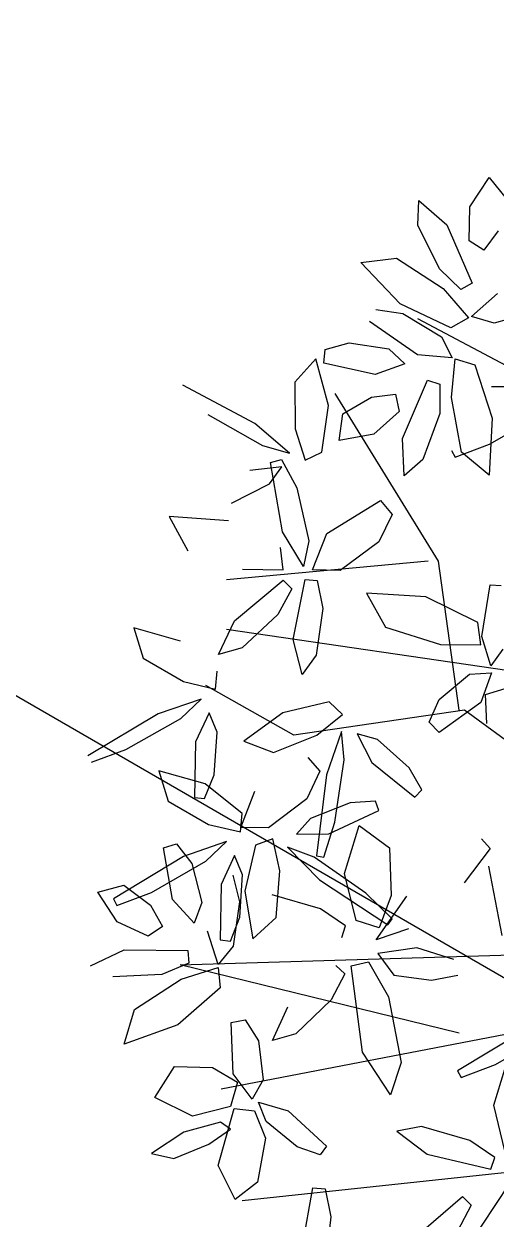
# Model space of a CAD drawing. Extents: x 8365 to 8547, y -347 to -272.
# Drawn here: x 8503.19 to 8503.616, y -330.507 to -329.431 of the extents above; entities that cross this region are included whole.
import ezdxf

# ---------------------------------------------------------------- set-up
doc = ezdxf.new("R2010")
doc.units = 0
doc.layers.get('0').update_dxf_attribs({"linetype": 'CONTINUOUS'})
doc.layers.add('1', color=7, linetype='CONTINUOUS')

msp = doc.modelspace()

# ---------------------------------------------------------------- linework, layer by layer
at = {"color": 60}
for p, q in [((8503.5921, -329.5958), (8503.6095, -329.5692)), ((8503.6095, -329.5692), (8503.6248, -329.5881)), ((8503.5452, -329.6122), (8503.5461, -329.5899)), ((8503.5461, -329.5899), (8503.5715, -329.6118)), ((8503.5915, -329.6264), (8503.5921, -329.5958)), ((8503.5648, -329.6516), (8503.5452, -329.6122)), ((8503.5715, -329.6118), (8503.5941, -329.6644)), ((8503.6178, -329.6172), (8503.6048, -329.6348)), ((8503.6048, -329.6348), (8503.5915, -329.6264)), ((8503.4938, -329.6458), (8503.5262, -329.6418)), ((8503.5262, -329.6418), (8503.568, -329.6693)), ((8503.5293, -329.6831), (8503.4938, -329.6458)), ((8503.584, -329.6701), (8503.5648, -329.6516)), ((8503.5941, -329.6644), (8503.584, -329.6701)), ((8503.568, -329.6693), (8503.591, -329.6956)), ((8503.5935, -329.6944), (8503.6171, -329.6736)), ((8503.575, -329.7046), (8503.5293, -329.6831)), ((8503.5073, -329.6881), (8503.5319, -329.6918)), ((8503.5319, -329.6918), (8503.5666, -329.7126)), ((8503.591, -329.6956), (8503.575, -329.7046)), ((8503.614, -329.7004), (8503.5935, -329.6944)), ((8503.653, -329.6896), (8503.614, -329.7004)), ((8503.545, -329.7288), (8503.5016, -329.6989)), ((8503.4618, -329.7242), (8503.4834, -329.718)), ((8503.4834, -329.718), (8503.5191, -329.7234)), ((8503.5666, -329.7126), (8503.5763, -329.7316)), ((8503.4606, -329.7364), (8503.4618, -329.7242)), ((8503.5191, -329.7234), (8503.5336, -329.737)), ((8503.5763, -329.7316), (8503.545, -329.7288)), ((8503.4535, -329.7324), (8503.4345, -329.7535)), ((8503.4647, -329.7745), (8503.4535, -329.7324)), ((8503.5067, -329.7468), (8503.4606, -329.7364)), ((8503.5336, -329.737), (8503.5067, -329.7468)), ((8503.5756, -329.7674), (8503.5789, -329.7326)), ((8503.5789, -329.7326), (8503.5965, -329.738)), ((8503.5965, -329.738), (8503.6123, -329.786)), ((8503.3983, -329.7909), (8503.3335, -329.7562)), ((8503.4345, -329.7535), (8503.4349, -329.7957)), ((8503.5315, -329.8044), (8503.5541, -329.7518)), ((8503.5541, -329.7518), (8503.5652, -329.7553)), ((8503.5652, -329.7553), (8503.565, -329.7819)), ((8503.6367, -329.7579), (8503.6117, -329.7577)), ((8503.4777, -329.7821), (8503.5036, -329.7671)), ((8503.5036, -329.7671), (8503.5253, -329.7645)), ((8503.5253, -329.7645), (8503.5284, -329.7799)), ((8503.5845, -329.8167), (8503.5756, -329.7674)), ((8503.356, -329.7826), (8503.4052, -329.8106)), ((8503.4587, -329.8167), (8503.4647, -329.7745)), ((8503.4745, -329.8062), (8503.4777, -329.7821)), ((8503.5284, -329.7799), (8503.5057, -329.8005)), ((8503.565, -329.7819), (8503.5499, -329.8232)), ((8503.6098, -329.8094), (8503.659, -329.7813)), ((8503.4298, -329.8175), (8503.3983, -329.7909)), ((8503.6123, -329.786), (8503.6096, -329.8374)), ((8503.4349, -329.7957), (8503.4439, -329.8239)), ((8503.5057, -329.8005), (8503.4745, -329.8062)), ((8503.5331, -329.8379), (8503.5315, -329.8044)), ((8503.4052, -329.8106), (8503.4298, -329.8175)), ((8503.5755, -329.8152), (8503.5788, -329.8211)), ((8503.5788, -329.8211), (8503.6098, -329.8094)), ((8503.4125, -329.8258), (8503.4225, -329.8232)), ((8503.4235, -329.8884), (8503.4125, -329.8258)), ((8503.4225, -329.8232), (8503.4364, -329.8488)), ((8503.4439, -329.8239), (8503.4587, -329.8167)), ((8503.5499, -329.8232), (8503.5331, -329.8379)), ((8503.6096, -329.8374), (8503.5845, -329.8167)), ((8503.4228, -329.8299), (8503.394, -329.833)), ((8503.4115, -329.8452), (8503.4228, -329.8299)), ((8503.3773, -329.8625), (8503.4115, -329.8452)), ((8503.4364, -329.8488), (8503.4471, -329.8965)), ((8503.4634, -329.8899), (8503.5116, -329.8601)), ((8503.5116, -329.8601), (8503.5222, -329.8727)), ((8503.3747, -329.8785), (8503.3212, -329.8746)), ((8503.3212, -329.8746), (8503.3382, -329.9054)), ((8503.5222, -329.8727), (8503.5102, -329.8973)), ((8503.4424, -329.9196), (8503.4235, -329.8884)), ((8503.4504, -329.9225), (8503.4634, -329.8899)), ((8503.4471, -329.8965), (8503.4424, -329.9196)), ((8503.5102, -329.8973), (8503.4754, -329.923)), ((8503.4239, -329.9226), (8503.4215, -329.9024)), ((8503.3874, -329.9218), (8503.4239, -329.9226)), ((8503.4754, -329.923), (8503.4504, -329.9225)), ((8503.38, -329.9686), (8503.4239, -329.9319)), ((8503.4239, -329.9319), (8503.4317, -329.9396)), ((8503.4331, -329.9854), (8503.4437, -329.9311)), ((8503.4437, -329.9311), (8503.4547, -329.9321)), ((8503.4547, -329.9321), (8503.4597, -329.9574)), ((8503.4317, -329.9396), (8503.4191, -329.9629)), ((8503.5524, -329.9467), (8503.4989, -329.9436)), ((8503.4989, -329.9436), (8503.5162, -329.9741)), ((8503.6029, -329.9826), (8503.6106, -329.9361)), ((8503.6106, -329.9361), (8503.6204, -329.9367)), ((8503.5995, -329.97), (8503.5524, -329.9467)), ((8503.4191, -329.9629), (8503.3869, -329.9929)), ((8503.4597, -329.9574), (8503.4538, -329.9995)), ((8503.3313, -329.9868), (8503.2895, -329.9747)), ((8503.2895, -329.9747), (8503.2978, -330.002)), ((8503.3657, -329.9988), (8503.38, -329.9686)), ((8503.5162, -329.9741), (8503.5657, -329.9898)), ((8503.6022, -329.9902), (8503.5995, -329.97)), ((8503.4411, -330.0168), (8503.4331, -329.9854)), ((8503.6111, -330.009), (8503.6029, -329.9826)), ((8503.3869, -329.9929), (8503.3657, -329.9988)), ((8503.5657, -329.9898), (8503.6022, -329.9902)), ((8503.6219, -329.994), (8503.6111, -330.009)), ((8503.2978, -330.002), (8503.3341, -330.0232)), ((8503.4538, -329.9995), (8503.4411, -330.0168)), ((8503.363, -330.0301), (8503.3644, -330.0137)), ((8503.5646, -330.0394), (8503.5918, -330.0166)), ((8503.5918, -330.0166), (8503.6118, -330.0153)), ((8503.6118, -330.0153), (8503.6022, -330.0421)), ((8503.3341, -330.0232), (8503.363, -330.0301)), ((8503.6063, -330.0347), (8503.628, -330.0281)), ((8503.3502, -330.0389), (8503.3112, -330.0522)), ((8503.3317, -330.0564), (8503.3502, -330.0389)), ((8503.4653, -330.0415), (8503.4238, -330.0512)), ((8503.4774, -330.0527), (8503.4653, -330.0415)), ((8503.5556, -330.0598), (8503.5646, -330.0394)), ((8503.6022, -330.0421), (8503.5645, -330.0691)), ((8503.6076, -330.061), (8503.6063, -330.0347)), ((8503.3112, -330.0522), (8503.2481, -330.0899)), ((8503.3572, -330.0513), (8503.3451, -330.0775)), ((8503.3645, -330.0688), (8503.3572, -330.0513)), ((8503.4238, -330.0512), (8503.3886, -330.0767)), ((8503.4543, -330.0713), (8503.4774, -330.0527)), ((8503.2823, -330.0842), (8503.3317, -330.0564)), ((8503.5645, -330.0691), (8503.5556, -330.0598)), ((8503.3618, -330.107), (8503.3645, -330.0688)), ((8503.4152, -330.0869), (8503.4543, -330.0713)), ((8503.4765, -330.0682), (8503.4631, -330.1071)), ((8503.479, -330.0936), (8503.4765, -330.0682)), ((8503.5089, -330.0753), (8503.4906, -330.0702)), ((8503.4906, -330.0702), (8503.5039, -330.0959)), ((8503.2513, -330.0958), (8503.2823, -330.0842)), ((8503.3451, -330.0775), (8503.3441, -330.1274)), ((8503.3886, -330.0767), (8503.4152, -330.0869)), ((8503.5374, -330.1008), (8503.5089, -330.0753)), ((8503.4461, -330.0914), (8503.457, -330.1038)), ((8503.4706, -330.1496), (8503.479, -330.0936)), ((8503.5039, -330.0959), (8503.5426, -330.1273)), ((8503.3537, -330.1153), (8503.3118, -330.1035)), ((8503.3118, -330.1035), (8503.3203, -330.1307)), ((8503.457, -330.1038), (8503.4453, -330.1286)), ((8503.549, -330.1207), (8503.5374, -330.1008)), ((8503.3532, -330.1284), (8503.3618, -330.107)), ((8503.3869, -330.142), (8503.3537, -330.1153)), ((8503.4631, -330.1071), (8503.4541, -330.1801)), ((8503.3441, -330.1274), (8503.3532, -330.1284)), ((8503.3858, -330.1546), (8503.3984, -330.1218)), ((8503.5426, -330.1273), (8503.549, -330.1207)), ((8503.3203, -330.1307), (8503.3567, -330.1518)), ((8503.4453, -330.1286), (8503.4108, -330.1548)), ((8503.4842, -330.1322), (8503.4486, -330.1464)), ((8503.5072, -330.1307), (8503.4842, -330.1322)), ((8503.5102, -330.1393), (8503.5072, -330.1307)), ((8503.3856, -330.1585), (8503.3869, -330.142)), ((8503.4486, -330.1464), (8503.436, -330.1606)), ((8503.4607, -330.1812), (8503.4706, -330.1496)), ((8503.465, -330.1601), (8503.5102, -330.1393)), ((8503.3567, -330.1518), (8503.3856, -330.1585)), ((8503.4108, -330.1548), (8503.3858, -330.1546)), ((8503.436, -330.1606), (8503.465, -330.1601)), ((8503.4792, -330.196), (8503.4924, -330.1528)), ((8503.4924, -330.1528), (8503.5198, -330.173)), ((8503.3161, -330.173), (8503.3277, -330.1694)), ((8503.3277, -330.1694), (8503.3418, -330.1869)), ((8503.3729, -330.1673), (8503.334, -330.1808)), ((8503.3544, -330.185), (8503.3729, -330.1673)), ((8503.3991, -330.1705), (8503.3893, -330.212)), ((8503.4145, -330.1647), (8503.3991, -330.1705)), ((8503.4208, -330.1936), (8503.4145, -330.1647)), ((8503.6028, -330.1649), (8503.6104, -330.1736)), ((8503.334, -330.1808), (8503.271, -330.2189)), ((8503.3243, -330.2195), (8503.3161, -330.173)), ((8503.38, -330.1797), (8503.368, -330.206)), ((8503.3873, -330.1972), (8503.38, -330.1797)), ((8503.4518, -330.1814), (8503.4279, -330.1723)), ((8503.4279, -330.1723), (8503.4568, -330.2016)), ((8503.4983, -330.2137), (8503.4518, -330.1814)), ((8503.4541, -330.1801), (8503.4607, -330.1812)), ((8503.5198, -330.173), (8503.5213, -330.2158)), ((8503.6104, -330.1736), (8503.5871, -330.2044)), ((8503.3052, -330.213), (8503.3544, -330.185)), ((8503.3418, -330.1869), (8503.3507, -330.222)), ((8503.6213, -330.2517), (8503.6094, -330.1893)), ((8503.3787, -330.1974), (8503.3847, -330.2215)), ((8503.3848, -330.2354), (8503.3873, -330.1972)), ((8503.4175, -330.2356), (8503.4208, -330.1936)), ((8503.4568, -330.2016), (8503.5183, -330.2421)), ((8503.4896, -330.2384), (8503.4792, -330.196)), ((8503.257, -330.2129), (8503.2805, -330.2064)), ((8503.2744, -330.2395), (8503.257, -330.2129)), ((8503.2742, -330.2248), (8503.3052, -330.213)), ((8503.2805, -330.2064), (8503.3044, -330.2245)), ((8503.368, -330.206), (8503.3673, -330.2558)), ((8503.3893, -330.212), (8503.3966, -330.2549)), ((8503.5222, -330.2367), (8503.4983, -330.2137)), ((8503.271, -330.2189), (8503.2742, -330.2248)), ((8503.3044, -330.2245), (8503.3152, -330.2436)), ((8503.3437, -330.2406), (8503.3243, -330.2195)), ((8503.3507, -330.222), (8503.3437, -330.2406)), ((8503.3847, -330.2215), (8503.379, -330.2615)), ((8503.4576, -330.2279), (8503.414, -330.2153)), ((8503.5078, -330.2558), (8503.5354, -330.2163)), ((8503.5213, -330.2158), (8503.5104, -330.2449)), ((8503.3764, -330.2568), (8503.3848, -330.2354)), ((8503.3966, -330.2549), (8503.4175, -330.2356)), ((8503.4802, -330.2432), (8503.4576, -330.2279)), ((8503.3022, -330.2524), (8503.2744, -330.2395)), ((8503.3152, -330.2436), (8503.3022, -330.2524)), ((8503.4767, -330.2536), (8503.4802, -330.2432)), ((8503.5104, -330.2449), (8503.4896, -330.2384)), ((8503.5368, -330.2459), (8503.5078, -330.2558)), ((8503.5183, -330.2421), (8503.5222, -330.2367)), ((8503.3653, -330.2779), (8503.3557, -330.2479)), ((8503.3673, -330.2558), (8503.3764, -330.2568)), ((8503.2505, -330.2792), (8503.2808, -330.2647)), ((8503.2808, -330.2647), (8503.338, -330.2652)), ((8503.338, -330.2652), (8503.3391, -330.2768)), ((8503.379, -330.2615), (8503.3653, -330.2779)), ((8503.5445, -330.2629), (8503.5093, -330.2679)), ((8503.5093, -330.2679), (8503.5237, -330.2875)), ((8503.5776, -330.2734), (8503.5445, -330.2629)), ((8503.3391, -330.2768), (8503.3145, -330.2869)), ((8503.4714, -330.2787), (8503.4794, -330.2863)), ((8503.4852, -330.2791), (8503.5007, -330.2754)), ((8503.5007, -330.2754), (8503.519, -330.307)), ((8503.3145, -330.2869), (8503.2706, -330.289)), ((8503.332, -330.2911), (8503.3653, -330.2807)), ((8503.3653, -330.2807), (8503.3671, -330.2989)), ((8503.4794, -330.2863), (8503.4671, -330.3098)), ((8503.4954, -330.3569), (8503.4852, -330.2791)), ((8503.5237, -330.2875), (8503.5576, -330.2921)), ((8503.5576, -330.2921), (8503.5814, -330.2875)), ((8503.2899, -330.3183), (8503.332, -330.2911)), ((8503.3671, -330.2989), (8503.329, -330.3321)), ((8503.4671, -330.3098), (8503.4354, -330.3402)), ((8503.519, -330.307), (8503.5302, -330.3662)), ((8503.2806, -330.3496), (8503.2899, -330.3183)), ((8503.4142, -330.3464), (8503.4281, -330.316)), ((8503.329, -330.3321), (8503.2806, -330.3496)), ((8503.377, -330.3301), (8503.3896, -330.3278)), ((8503.3789, -330.3764), (8503.377, -330.3301)), ((8503.3896, -330.3278), (8503.4017, -330.3465)), ((8503.4354, -330.3402), (8503.4142, -330.3464)), ((8503.644, -330.3356), (8503.5811, -330.3737)), ((8503.6153, -330.3679), (8503.6645, -330.3398)), ((8503.4017, -330.3465), (8503.406, -330.3817)), ((8503.5207, -330.3953), (8503.4954, -330.3569)), ((8503.6137, -330.4045), (8503.6269, -330.3613)), ((8503.3084, -330.3978), (8503.326, -330.3698)), ((8503.326, -330.3698), (8503.3602, -330.3706)), ((8503.3602, -330.3706), (8503.3829, -330.3839)), ((8503.5302, -330.3662), (8503.5207, -330.3953)), ((8503.5811, -330.3737), (8503.5843, -330.3796)), ((8503.5843, -330.3796), (8503.6153, -330.3679)), ((8503.3829, -330.3839), (8503.3766, -330.4057)), ((8503.3961, -330.3991), (8503.3789, -330.3764)), ((8503.406, -330.3817), (8503.3961, -330.3991)), ((8503.3422, -330.4144), (8503.3084, -330.3978)), ((8503.3766, -330.4057), (8503.3422, -330.4144)), ((8503.3654, -330.4588), (8503.3799, -330.4077)), ((8503.3799, -330.4077), (8503.3982, -330.4096)), ((8503.4085, -330.4192), (8503.4017, -330.402)), ((8503.4017, -330.402), (8503.4284, -330.4096)), ((8503.6241, -330.4469), (8503.6137, -330.4045)), ((8503.3982, -330.4096), (8503.408, -330.4342)), ((8503.4284, -330.4096), (8503.4631, -330.4415)), ((8503.3344, -330.429), (8503.3052, -330.4481)), ((8503.3676, -330.4198), (8503.3344, -330.429)), ((8503.3571, -330.4398), (8503.3764, -330.4262)), ((8503.3764, -330.4262), (8503.3676, -330.4198)), ((8503.4365, -330.4421), (8503.4085, -330.4192)), ((8503.5485, -330.4238), (8503.5263, -330.428)), ((8503.5263, -330.428), (8503.5537, -330.4487)), ((8503.5921, -330.4363), (8503.5485, -330.4238)), ((8503.3254, -330.4527), (8503.3571, -330.4398)), ((8503.408, -330.4342), (8503.4007, -330.474)), ((8503.6146, -330.4517), (8503.5921, -330.4363)), ((8503.3052, -330.4481), (8503.3254, -330.4527)), ((8503.4573, -330.4493), (8503.4365, -330.4421)), ((8503.4631, -330.4415), (8503.4573, -330.4493)), ((8503.5537, -330.4487), (8503.6112, -330.4621)), ((8503.3806, -330.4895), (8503.3654, -330.4588)), ((8503.6112, -330.4621), (8503.6146, -330.4517)), ((8503.4007, -330.474), (8503.3806, -330.4895)), ((8503.4408, -330.5336), (8503.4507, -330.4791)), ((8503.4507, -330.4791), (8503.4617, -330.48)), ((8503.4617, -330.48), (8503.467, -330.5052)), ((8503.542, -330.5243), (8503.5854, -330.4869)), ((8503.5854, -330.4869), (8503.5933, -330.4945)), ((8503.5933, -330.4945), (8503.581, -330.518)), ((8503.467, -330.5052), (8503.4617, -330.5474))]:
    msp.add_line(p, q, dxfattribs=at)
at = {"color": 44}
for p, q in [((8503.7458, -329.8029), (8503.5454, -329.6966)), ((8503.564, -329.9148), (8503.4708, -329.7638)), ((8503.5547, -329.9148), (8503.3729, -329.9315)), ((8503.5826, -330.049), (8503.564, -329.9148)), ((8503.8716, -330.049), (8503.3729, -329.9763)), ((8503.4335, -330.0714), (8503.3543, -330.0266)), ((8503.5873, -330.049), (8503.4335, -330.0714)), ((8503.8577, -330.247), (8503.5873, -330.049)), ((8503.331, -330.2783), (8503.8301, -330.2629)), ((8503.5826, -330.3398), (8503.331, -330.2783)), ((8503.7178, -330.323), (8503.3682, -330.3902)), ((8503.7282, -330.3231), (8503.5174, -330.6418)), ((8503.6479, -330.4629), (8503.3869, -330.4908))]:
    msp.add_line(p, q, dxfattribs=at)
at = {"layer": '1', "color": 1, "linetype": 'CONTINUOUS'}
msp.add_line((8503.9886, -330.5012), (8491.6088, -323.3537), dxfattribs=at)

doc.saveas('drawing.dxf')
